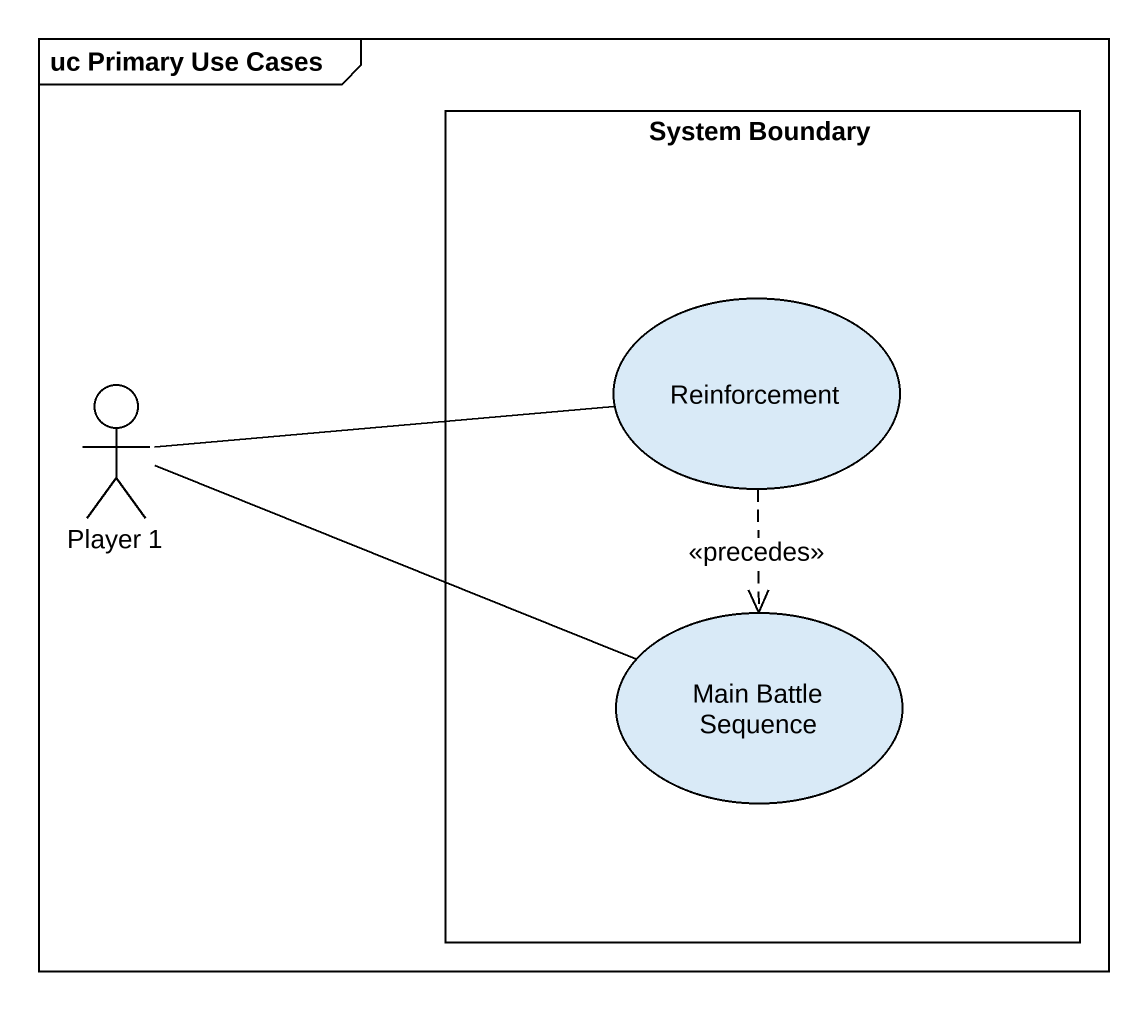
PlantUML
@startuml
mainframe uc Primary Use Cases
rectangle "System Boundary" as System_Boundary {
  usecase Reinforcement
  usecase "Main Battle Sequence" as Main_Battle_Sequence
}
actor "Player 1" as Player_1
Reinforcement ..> Main_Battle_Sequence : <<precedes>>
Player_1 -right- Reinforcement
Player_1 -right- Main_Battle_Sequence
@enduml
